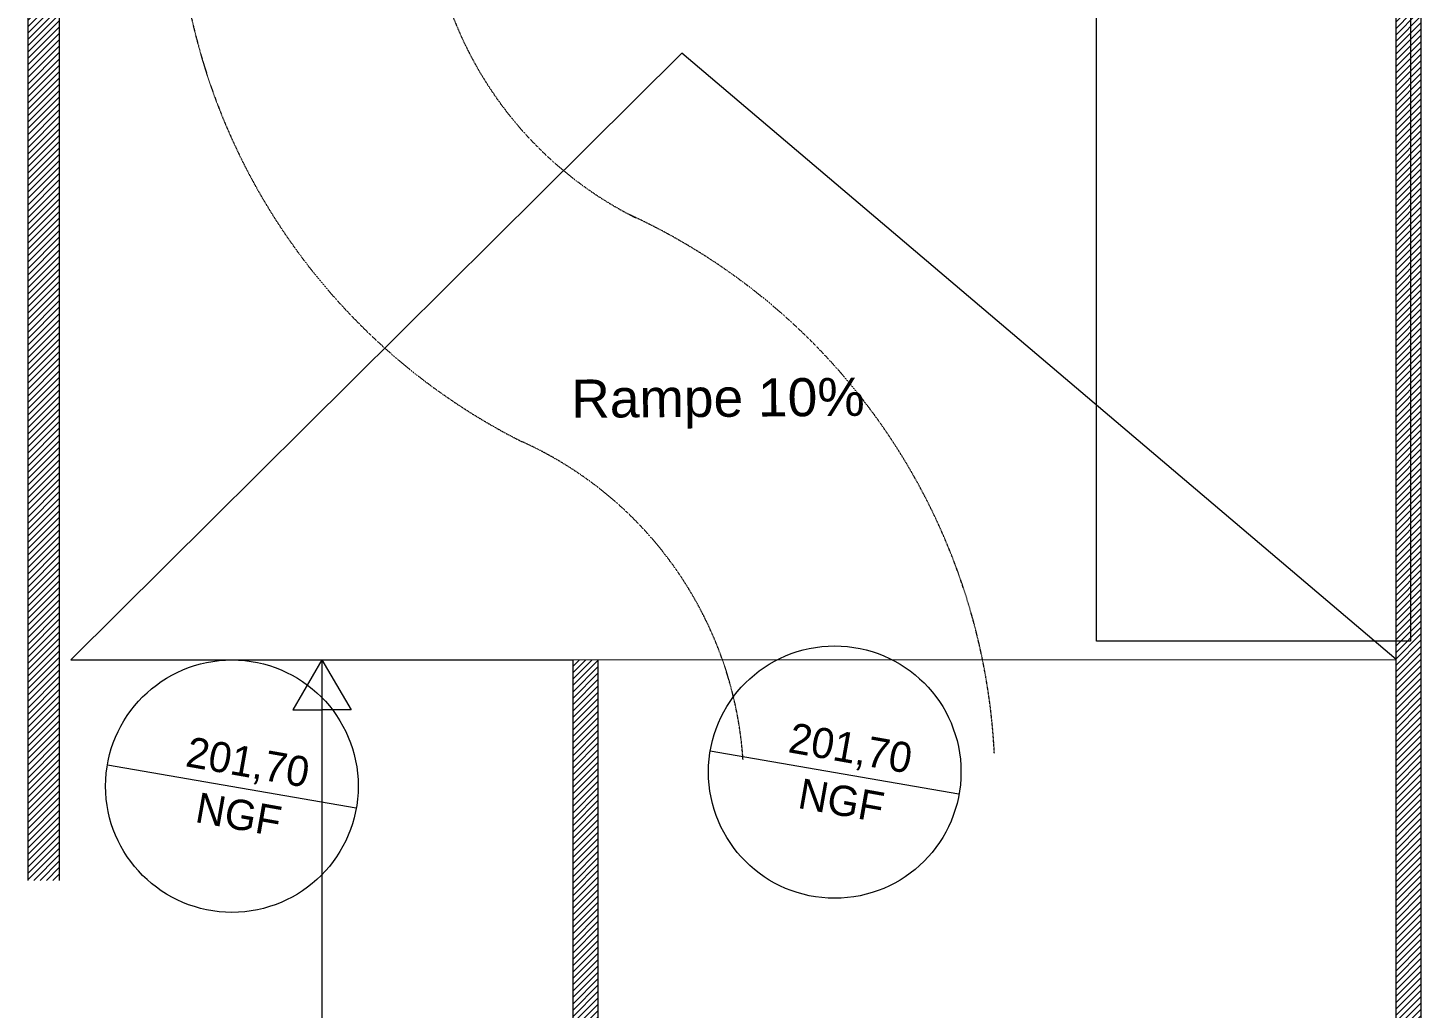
# Model space of a CAD drawing. Header units: centimetres. Extents: x -14085 to 643619, y -47998 to 35592.
# Drawn here: x 10823 to 11932, y 1532 to 2313 of the extents above; entities that cross this region are included whole.
import ezdxf

# ---------------------------------------------------------------- set-up
doc = ezdxf.new("R2010")
doc.units = ezdxf.units.CM
doc.linetypes.add('VW-01', pattern=[0.41656, 0.20828, -0.20828])
for name, color, linetype, lineweight in [('B GÈnÈral_Hatch', 7, 'Continuous', 5), ('B Général', 7, 'Continuous', 5), ('C ANNOTATIONS-prestations', 7, 'Continuous', 5)]:
    doc.layers.add(name, color=color, linetype=linetype, lineweight=lineweight)
doc.styles.add('Geneva', font='')
doc.styles.add('Helvetica', font='')
doc.styles.get('Geneva').set_extended_font_data('Geneva')
doc.styles.get('Helvetica').set_extended_font_data('Helvetica')
pattern_1 = [(45, (0, 0), (2.4253472, -2.6458333), [])]

# ---------------------------------------------------------------- blocks, each defined once
blk = doc.blocks.new('Groupe-3-1')
at = {"layer": 'C ANNOTATIONS-prestations', "color": 7, "linetype": 'VW-01', "lineweight": 5}
for centre, radius, start, end in [((11441.6, 2430), 500, 183.3525, 243.3575), ((11441.6, 2430), 300, 186.5002, 243.3575), ((11093.3, 1710), 500, 2.9039, 65.5737), ((11093.3, 1710), 300, 3.874, 65.5737)]:
    blk.add_arc(centre, radius, start, end, dxfattribs=at)
blk = doc.blocks.new('Groupe-26-1')
at = {"layer": 'B Général', "color": 7, "linetype": 'Continuous', "lineweight": 18}
for p, q in [((11057.5, 1809.7), (11034.4, 1769.8)), ((11057.5, 1809.7), (11080.6, 1769.8)), ((11034.4, 1769.8), (11057.5, 1769.8)), ((11080.6, 1769.8), (11057.5, 1769.8))]:
    blk.add_line(p, q, dxfattribs=at)
blk = doc.blocks.new('Groupe-105-1')
at = {"layer": 'B Général', "color": 7, "linetype": 'Continuous', "lineweight": 5}
blk.add_line((11564.5, 1702.8), (11366.5, 1737), dxfattribs=at)
blk.add_circle((11465.6, 1720.3), 100.5, dxfattribs=at)
at = {"layer": 'B Général', "color": 7, "insert": (11487.8, 1793.1), "char_height": 24.06, "attachment_point": 2, "rotation": 349.9238, "line_spacing_factor": 1.05726, "style": 'Geneva'}
blk.add_mtext('\\P201,70 \\PNGF\\P', dxfattribs=at)
blk = doc.blocks.new('Groupe-106-1')
at = {"layer": 'B Général', "color": 7, "linetype": 'Continuous', "lineweight": 5}
blk.add_line((11084.7, 1691.6), (10886.8, 1725.8), dxfattribs=at)
blk.add_circle((10985.8, 1709.1), 100.5, dxfattribs=at)
at = {"layer": 'B Général', "color": 7, "insert": (11008.1, 1781.9), "char_height": 24.06, "attachment_point": 2, "rotation": 349.9238, "line_spacing_factor": 1.05726, "style": 'Geneva'}
blk.add_mtext('\\P201,70 \\PNGF\\P', dxfattribs=at)
blk = doc.blocks.new('Groupe-109-1')
at = {"layer": 'B GÈnÈral_Hatch', "linetype": 'Continuous', "lineweight": 5}
h = blk.add_hatch(dxfattribs=at)
h.set_pattern_fill('50_BETON', style=0, pattern_type=2)
h.set_pattern_definition(pattern_1)
h.paths.add_polyline_path([(11912.4, 1179.1), (11932.4, 1195.9), (11932.4, 2324.5), (11912.4, 2324.5)])
h = blk.add_hatch(dxfattribs=at)
h.set_pattern_fill('50_BETON', style=0, pattern_type=2)
h.set_pattern_definition(pattern_1)
h.paths.add_polyline_path([(11257.3, 1058.8), (11277.3, 1065.4), (11277.3, 1809.7), (11257.3, 1809.7)])
at = {"layer": 'B Général', "color": 7, "linetype": 'Continuous', "lineweight": 5}
for p, q in [((11912.4, 1179.1), (11912.4, 2324.5)), ((11912.4, 1179.1), (11912.4, 2324.5)), ((11932.4, 1195.9), (11932.4, 2324.5)), ((11932.4, 1195.9), (11932.4, 2324.5)), ((11257.3, 1058.8), (11257.3, 1809.7)), ((11257.3, 1058.8), (11257.3, 1809.7)), ((11277.3, 1065.4), (11277.3, 1809.7)), ((11277.3, 1286.2), (11277.3, 1809.7))]:
    blk.add_line(p, q, dxfattribs=at)
at = {"layer": 'B Général', "color": 7, "linetype": 'Continuous', "lineweight": 13}
for p, q in [((10857.7, 1809.7), (11343.9, 2293)), ((11912.4, 1810), (11343.9, 2293)), ((10857.7, 1809.7), (11912.4, 1810)), ((10857.7, 1809.7), (11257.3, 1809.7)), ((11057.5, 1809.7), (11057.5, 869.7)), ((11057.5, 1776.3), (11057.5, 921.3))]:
    blk.add_line(p, q, dxfattribs=at)
at = {"layer": 'B Général', "color": 7, "linetype": 'Continuous', "lineweight": 5, "flags": 128}
blk.add_lwpolyline([(11673.9, 1824.5), (11673.9, 2324.5), (11923.9, 2324.5), (11923.9, 1824.5)], close=True, dxfattribs=at)
at = {"layer": 'B Général', "color": 7}
for name in ['Groupe-105-1', 'Groupe-106-1', 'Groupe-26-1']:
    blk.add_blockref(name, (0, 0), dxfattribs=at)
at = {"layer": 'C ANNOTATIONS-prestations', "color": 7}
blk.add_blockref('Groupe-3-1', (0, 0), dxfattribs=at)
at = {"layer": 'B Général', "color": 7, "insert": (11255.8, 2032.9), "char_height": 30.39, "attachment_point": 1, "rotation": 0.3682, "line_spacing_factor": 0.830883, "style": 'Helvetica'}
blk.add_mtext('Rampe 10%', dxfattribs=at)

msp = doc.modelspace()

# ---------------------------------------------------------------- hatches: boundary and pattern name
at = {"layer": 'B GÈnÈral_Hatch', "linetype": 'Continuous', "lineweight": 5}
h = msp.add_hatch(dxfattribs=at)
h.set_pattern_fill('50_BETON', style=0, pattern_type=2)
h.set_pattern_definition(pattern_1)
h.paths.add_polyline_path([(10848.39, 1634), (10848.39, 3830.39), (10823.39, 3810.39), (10823.39, 1634)])

# ---------------------------------------------------------------- linework, layer by layer
at = {"layer": 'B Général', "color": 7, "linetype": 'Continuous', "lineweight": 18}
for p, q in [((10848.39, 3830.39), (10848.39, 1634)), ((10823.39, 3247.29), (10823.39, 1634))]:
    msp.add_line(p, q, dxfattribs=at)
at = {"layer": 'B Général', "color": 7, "linetype": 'Continuous', "lineweight": 5}
for p, q in [((10848.39, 3830.39), (10848.39, 1634)), ((10823.39, 3247.29), (10823.39, 1634))]:
    msp.add_line(p, q, dxfattribs=at)

# ---------------------------------------------------------------- block references
at = {"layer": 'B Général', "color": 7}
msp.add_blockref('Groupe-109-1', (0, 0), dxfattribs=at)

doc.saveas('drawing.dxf')
